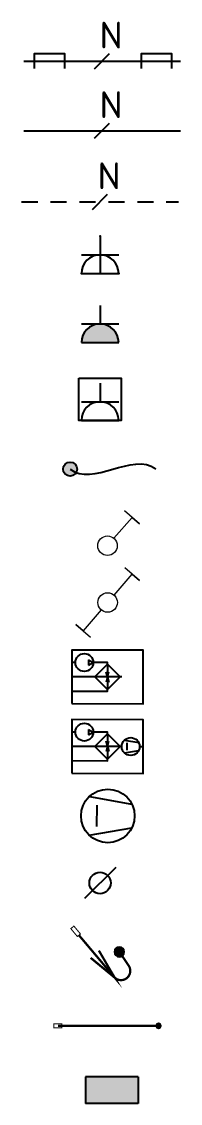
# Model space of a CAD drawing. Header units: millimetres. Extents: x -205 to 4335, y 0 to 4234.
# Drawn here: x -139.6 to -124.5, y 1140 to 1243.2 of the extents above; entities that cross this region are included whole.
import ezdxf

# ---------------------------------------------------------------- set-up
doc = ezdxf.new("R2010")
doc.units = ezdxf.units.MM
doc.set_wipeout_variables(frame=1)
doc.linetypes.add('JIS_02_0.7', pattern=[1.35, 0.75, -0.6])
for name, color, linetype in [('0_UNC_10 Доп. Оборудование', 1, 'Continuous'), ('0_UNC_3 Свет. Выключатели 230', 1, 'Continuous'), ('0_UNC_6 Обогрев. Оборудование', 1, 'Continuous'), ('0_UNC_8 ДСУП. Оборудование', 104, 'Continuous')]:
    doc.layers.add(name, color=color, linetype=linetype)
doc.layers.add('0_UNC_2 Розетки. Оборудование', color=7, linetype='Continuous', true_color=0x991b1e)
doc.styles.add('Unecom', font='GOST2304A_0.ttf', dxfattribs={"height": 2.5})
doc.styles.add('СГЕНЕРИР_СТИЛЬ_1', font='')
doc.styles.get('СГЕНЕРИР_СТИЛЬ_1').set_extended_font_data('Arial Кириллический')

# ---------------------------------------------------------------- blocks, each defined once
blk = doc.blocks.new('кл лоток')
at = {"color": 30, "true_color": 0xf8991e}
for points in [[(23382, 227451), (23382, 227591), (23662, 227591), (23662, 227451)], [(23943, 227450), (24084, 227592)], [(24382, 227451), (24382, 227591), (24662, 227591), (24662, 227451)], [(23282, 227521), (24745, 227521)]]:
    blk.add_lwpolyline(points, dxfattribs=at)
at = {"color": 30, "true_color": 0xf8991e, "insert": (24668, 227763), "char_height": 250, "width": 1354, "attachment_point": 5, "style": 'СГЕНЕРИР_СТИЛЬ_1'}
blk.add_mtext('\\pxql;{\\fISOCPEUR|b0|i0|c204|p34;N}', dxfattribs=at)
blk = doc.blocks.new('кл потолок')
at = {"color": 1}
for points in [[(23282, 226871), (24745, 226871)], [(23943, 226800), (24084, 226942)]]:
    blk.add_lwpolyline(points, dxfattribs=at)
at = {"color": 1, "insert": (24668, 227113), "char_height": 250, "width": 1354, "attachment_point": 5, "style": 'СГЕНЕРИР_СТИЛЬ_1'}
blk.add_mtext('\\pxql;{\\fISOCPEUR|b0|i0|c204|p34;N}', dxfattribs=at)
blk = doc.blocks.new('кл по полу')
at = {"color": 1}
blk.add_lwpolyline([(67045, 226136), (67187, 226278)], dxfattribs=at)
at = {"color": 1, "linetype": 'JIS_02_0.7', "ltscale": 200}
blk.add_lwpolyline([(66385, 226207), (67848, 226207)], dxfattribs=at)
at = {"color": 1, "insert": (67771, 226449), "char_height": 250, "width": 1354, "attachment_point": 5, "style": 'СГЕНЕРИР_СТИЛЬ_1'}
blk.add_mtext('\\pxql;{\\fISOCPEUR|b0|i0|c204|p34;N}', dxfattribs=at)
blk = doc.blocks.new('*U295')
h = blk.add_hatch()
h.set_pattern_fill('ANGLE', color=6)
h.set_pattern_definition([(0, (0, 0), (0, 6.985), [5.08, -1.905]), (90, (0, 0), (-6.985, 4e-16), [5.08, -1.905])])
h.paths.add_polyline_path([(-0.65, -1.25, 1), (0.65, -1.25, 1)])
h = blk.add_hatch(color=0)
h.dxf.hatch_style = 1
h.paths.add_polyline_path([(-0.65, -1.25, 1), (0.65, -1.25, 1)])
at = {"color": 0, "linetype": 'ByBlock'}
blk.add_circle((0, -1.25), 0.653, dxfattribs=at)
at = {"color": 0, "linetype": 'ByBlock', "start_tangent": (7.660218, -6.306333), "end_tangent": (10.001371, -7.711266)}
blk.add_spline([(0, -1.25), (8, -1.23)], degree=3, dxfattribs=at)
at = {"color": 0, "style": 'Unecom'}
for tag, p in [('МОДЕЛЬ', (-8.78, 11.84)), ('АТРИБУТ', (-8.78, 8.89))]:
    blk.add_attdef(tag, p, '', height=2.5, dxfattribs=at)
for tag, p, flags in [('ГРУППА', (6.72, 11.84), 9), ('НАЗНАЧЕНИЕ', (6.72, 8.89), 1), ('МОЩНОСТЬ', (0, 0), 9), ('НАИМЕНОВАНИЕ', (0, 0), 9)]:
    blk.add_attdef(tag, p, '', height=2.5, dxfattribs=dict(at, flags=flags))
blk = doc.blocks.new('*U289')
at = {"color": 0, "linetype": 'ByBlock', "lineweight": -2}
for points in [[(1.74, 0), (-1.74, 0)], [(1.74, -1.74), (-1.74, -1.74)]]:
    blk.add_lwpolyline(points, dxfattribs=at)
at = {"color": 0, "ltscale": 0.4}
for points in [[(0, -1.74), (0, 0)], [(0, -3.47), (0, -1.74)]]:
    blk.add_lwpolyline(points, dxfattribs=at)
at = {"color": 0, "linetype": 'ByBlock', "lineweight": -2}
blk.add_arc((0, 0), 1.74, 180, 0, dxfattribs=at)
for p in [(-1.74, 0), (1.74, 0), (0, -3.47)]:
    blk.add_point(p, dxfattribs=at)
at = {"color": 18, "true_color": 0x000000, "style": 'Unecom', "flags": 1}
for tag, p in [('НАЗНАЧЕНИЕ', (-2.52, 0.68)), ('ГРУППА', (-2.52, -2.27))]:
    blk.add_attdef(tag, p, '', height=2.5, rotation=180, dxfattribs=at)
at = {"layer": 'Defpoints', "style": 'Unecom'}
for tag, p in [('АТРИБУТ', (12.97, 0.68)), ('МОДЕЛЬ', (12.97, -2.27))]:
    blk.add_attdef(tag, p, '', height=2.5, rotation=180, dxfattribs=at)
blk = doc.blocks.new('*U290')
at = {"ltscale": 0.4}
h = blk.add_hatch(color=0, dxfattribs=at)
h.dxf.hatch_style = 1
h.paths.add_polyline_path([(0, -1.74), (0, 0), (-1.74, 0, 0.414214)])
h = blk.add_hatch(color=0, dxfattribs=at)
h.dxf.hatch_style = 1
h.paths.add_polyline_path([(0, -1.74, 0.414214), (1.74, 0), (0, 0)])
at = {"color": 0, "linetype": 'ByBlock', "lineweight": -2}
for points in [[(1.74, 0), (-1.74, 0)], [(1.74, -1.74), (-1.74, -1.74)]]:
    blk.add_lwpolyline(points, dxfattribs=at)
at = {"color": 0, "ltscale": 0.4}
blk.add_lwpolyline([(0, -3.47), (0, -1.74)], dxfattribs=at)
at = {"color": 0, "linetype": 'ByBlock', "lineweight": -2}
blk.add_arc((0, 0), 1.74, 180, 0, dxfattribs=at)
at = {"color": 18, "true_color": 0x000000, "style": 'Unecom', "flags": 1}
for tag, p in [('НАЗНАЧЕНИЕ', (-2.52, 0.68)), ('ГРУППА', (-2.52, -2.27))]:
    blk.add_attdef(tag, p, '', height=2.5, rotation=180, dxfattribs=at)
at = {"layer": 'Defpoints', "style": 'Unecom'}
for tag, p in [('АТРИБУТ', (12.97, 0.68)), ('МОДЕЛЬ', (12.97, -2.27))]:
    blk.add_attdef(tag, p, '', height=2.5, rotation=180, dxfattribs=at)
blk = doc.blocks.new('*U291')
at = {"color": 0, "ltscale": 0.4}
blk.add_lwpolyline([(1.98, -3.95), (-1.98, -3.95), (-1.98, 0), (1.98, 0)], close=True, dxfattribs=at)
at = {"color": 0, "linetype": 'ByBlock', "lineweight": -2}
for points in [[(1.74, 0), (-1.74, 0)], [(1.74, -1.74), (-1.74, -1.74)]]:
    blk.add_lwpolyline(points, dxfattribs=at)
at = {"color": 0, "ltscale": 0.4}
blk.add_lwpolyline([(0, -3.47), (0, -1.74)], dxfattribs=at)
at = {"color": 0, "linetype": 'ByBlock', "lineweight": -2}
blk.add_arc((0, 0), 1.74, 180, 0, dxfattribs=at)
at = {"color": 18, "true_color": 0x000000, "style": 'Unecom', "flags": 1}
for tag, p in [('НАЗНАЧЕНИЕ', (-2.52, 0.68)), ('ГРУППА', (-2.52, -2.27))]:
    blk.add_attdef(tag, p, '', height=2.5, rotation=180, dxfattribs=at)
at = {"layer": 'Defpoints', "style": 'Unecom'}
for tag, p in [('АТРИБУТ', (12.97, 0.68)), ('МОДЕЛЬ', (12.97, -2.27))]:
    blk.add_attdef(tag, p, '', height=2.5, rotation=180, dxfattribs=at)
blk = doc.blocks.new('*U296')
at = {"color": 0}
blk.add_wipeout([(-0.867, 0.857), (-0.864, 0.935), (-0.849, 1.041), (-0.806, 1.186), (-0.751, 1.301), (-0.648, 1.44), (-0.501, 1.575), (-0.34, 1.661), (-0.16, 1.719), (0.007, 1.733), (0.198, 1.711), (0.389, 1.64), (0.524, 1.558), (0.642, 1.449), (0.758, 1.3), (0.813, 1.168), (0.85, 1.021), (0.863, 0.87), (0.856, 0.748), (0.834, 0.63), (0.785, 0.505), (0.707, 0.365), (0.629, 0.271), (0.522, 0.175), (0.379, 0.087), (0.199, 0.027), (0, 0), (-0.126, 0.012), (-0.303, 0.055), (-0.47, 0.138), (-0.589, 0.231), (-0.721, 0.391), (-0.796, 0.536), (-0.855, 0.723)], dxfattribs=at)
blk.add_wipeout([(-0.867, 0.867), (-0.862, 0.958), (-0.842, 1.074), (-0.806, 1.186), (-0.751, 1.301), (-0.687, 1.396), (-0.608, 1.485), (-0.501, 1.575), (-0.409, 1.632), (-0.271, 1.691), (-0.16, 1.719), (-0.037, 1.733), (0.05, 1.733), (0.198, 1.711), (0.339, 1.665), (0.438, 1.615), (0.555, 1.533), (0.642, 1.449), (0.727, 1.34), (0.789, 1.228), (0.838, 1.09), (0.863, 0.952), (0.863, 0.788), (0.834, 0.63), (0.775, 0.477), (0.707, 0.365), (0.629, 0.271), (0.522, 0.175), (0.411, 0.104), (0.281, 0.047), (0.117, 0.008), (-0.059, 0.002), (-0.194, 0.022), (-0.346, 0.072), (-0.47, 0.138), (-0.589, 0.231), (-0.679, 0.328), (-0.763, 0.455), (-0.83, 0.617), (-0.86, 0.757)], dxfattribs=at)
at = {"color": 0, "lineweight": 13}
blk.add_lwpolyline([(0, 1.734), (0, 4.179), (0.867, 4.179), (-0.867, 4.179)], dxfattribs=at)
blk.add_circle((0, 0.867), 0.867, dxfattribs=at)
blk.add_circle((0, 0.867), 0.867, dxfattribs=at)
blk.add_circle((0, 0.867), 0.867, dxfattribs=at)
blk.add_circle((0, 0.867), 0.867, dxfattribs=at)
blk.add_circle((0, 0.867), 0.867, dxfattribs=at)
blk.add_circle((0, 0.867), 0.867, dxfattribs=at)
at = {"color": 0, "style": 'Unecom', "flags": 9}
for tag in ['ГРУППА', 'НАИМЕНОВАНИЕ']:
    blk.add_attdef(tag, (0, 0), '', height=2.5, dxfattribs=at)
blk = doc.blocks.new('*U297')
at = {"color": 0, "lineweight": 13}
for points in [[(0, 1.734), (0, 4.179), (0.867, 4.179), (-0.867, 4.179)], [(0, 0), (0, -2.445), (-0.867, -2.445), (0.867, -2.445)]]:
    blk.add_lwpolyline(points, dxfattribs=at)
blk.add_circle((0, 0.867), 0.867, dxfattribs=at)
blk.add_circle((0, 0.867), 0.867, dxfattribs=at)
blk.add_circle((0, 0.867), 0.867, dxfattribs=at)
blk.add_circle((0, 0.867), 0.867, dxfattribs=at)
blk.add_circle((0, 0.867), 0.867, dxfattribs=at)
at = {"color": 0, "style": 'Unecom', "flags": 9}
for tag in ['ГРУППА', 'НАИМЕНОВАНИЕ']:
    blk.add_attdef(tag, (0, 0), '', height=2.5, dxfattribs=at)
blk = doc.blocks.new('*U304')
at = {"color": 0}
for p, q in [((-3.03, 1.33), (-3.36, 1.33)), ((-1.79, 1.58), (-1.36, 1.33)), ((-1.79, 1.58), (-1.79, 1.08)), ((-1.79, 1.08), (-1.36, 1.33)), ((-0.03, 1.17), (-0.03, -1.19)), ((-0.03, -0.01), (-0.16, 0.47)), ((-0.03, -0.01), (-0.16, 0.47)), ((-0.03, -0.01), (0.1, 0.47)), ((-0.03, -0.01), (0.1, 0.47)), ((1.3, -0.01), (-3.36, 0)), ((-0.03, -0.01), (-0.16, -0.49)), ((-0.03, -0.01), (-0.16, -0.49)), ((-0.03, -0.01), (0.1, -0.49)), ((-0.03, -0.01), (0.1, -0.49))]:
    blk.add_line(p, q, dxfattribs=at)
for points in [[(-3.37, -2.5), (3.3, -2.52), (3.31, 2.48), (-3.36, 2.5)], [(-0.03, -1.19), (1.15, -0.01), (-0.03, 1.17), (-1.21, -0.01)]]:
    blk.add_lwpolyline(points, close=True, dxfattribs=at)
for points in [[(-0.03, 1.17), (-0.03, 1.32), (-1.36, 1.33)], [(-3.37, -1.33), (-0.03, -1.34), (-0.03, -1.19)]]:
    blk.add_lwpolyline(points, dxfattribs=at)
blk.add_circle((-2.19, 1.33), 0.833, dxfattribs=at)
at = {"color": 18, "true_color": 0x000000, "style": 'Unecom'}
blk.add_attdef('KV.', (-1.32, 6.58), '', height=2.5, dxfattribs=at)
blk = doc.blocks.new('*U303')
at = {"color": 18, "true_color": 0x000000, "style": 'Unecom'}
blk.add_attdef('K.', (-0.73, 5.12), '', height=2.5, dxfattribs=at)
at = {"color": 0}
blk.add_wipeout([(-3.37, -2.5), (-3.36, 2.5), (3.31, 2.48), (3.3, -2.52)], dxfattribs=at)
for p, q in [((-3.03, 1.33), (-3.36, 1.33)), ((-1.79, 1.58), (-1.36, 1.33)), ((-1.79, 1.58), (-1.79, 1.08)), ((-1.79, 1.08), (-1.36, 1.33)), ((-0.03, 1.17), (-0.03, -1.19)), ((-0.03, -0.01), (-0.16, 0.47)), ((-0.03, -0.01), (-0.16, 0.47)), ((-0.03, -0.01), (0.1, 0.47)), ((-0.03, -0.01), (0.1, 0.47)), ((1.56, 0.59), (2.89, 0.35)), ((1.8, -0.35), (1.81, 0.32)), ((1.3, -0.01), (-3.36, 0)), ((-0.03, -0.01), (-0.16, -0.49)), ((-0.03, -0.01), (-0.16, -0.49)), ((-0.03, -0.01), (0.1, -0.49)), ((-0.03, -0.01), (0.1, -0.49)), ((1.56, -0.62), (2.88, -0.39)), ((2.97, -0.02), (3.3, -0.02))]:
    blk.add_line(p, q, dxfattribs=at)
for points in [[(-3.37, -2.5), (3.3, -2.52), (3.31, 2.48), (-3.36, 2.5)], [(-0.03, -1.19), (1.15, -0.01), (-0.03, 1.17), (-1.21, -0.01)]]:
    blk.add_lwpolyline(points, close=True, dxfattribs=at)
for points in [[(-0.03, 1.17), (-0.03, 1.32), (-1.36, 1.33)], [(-3.37, -1.33), (-0.03, -1.34), (-0.03, -1.19)]]:
    blk.add_lwpolyline(points, dxfattribs=at)
for centre in [(-2.19, 1.33), (2.14, -0.02)]:
    blk.add_circle(centre, 0.833, dxfattribs=at)
blk = doc.blocks.new('*U301')
at = {"color": 18, "true_color": 0x000000, "style": 'Unecom'}
blk.add_attdef('V.', (-0.77, 5.77), '', height=2.5, dxfattribs=at)
at = {"color": 0}
blk.add_wipeout([(0.02, 2.5), (0.57, 2.44), (1.01, 2.29), (1.41, 2.07), (1.82, 1.72), (2.05, 1.43), (2.19, 1.21), (2.33, 0.92), (2.45, 0.52), (2.5, 0.17), (2.5, -0.15), (2.47, -0.4), (2.4, -0.72), (2.28, -1.03), (2.16, -1.26), (1.96, -1.55), (1.73, -1.81), (1.46, -2.03), (1.21, -2.19), (0.82, -2.36), (0.58, -2.43), (0.28, -2.49), (-0.02, -2.5), (-0.24, -2.49), (-0.51, -2.45), (-0.85, -2.36), (-1.16, -2.22), (-1.37, -2.1), (-1.56, -1.95), (-1.77, -1.77), (-1.92, -1.6), (-2.08, -1.39), (-2.21, -1.17), (-2.31, -0.97), (-2.37, -0.79), (-2.42, -0.62), (-2.48, -0.31), (-2.5, 0.02), (-2.48, 0.31), (-2.41, 0.69), (-2.31, 0.95), (-2.26, 1.08), (-2.15, 1.28), (-2.03, 1.47), (-1.94, 1.58), (-1.84, 1.7), (-1.64, 1.89), (-1.46, 2.03), (-1.28, 2.15), (-1.04, 2.28), (-0.86, 2.35), (-0.66, 2.41), (-0.49, 2.45), (-0.24, 2.49)], dxfattribs=at)
for p, q in [((-1.72, 1.82), (2.25, 1.09)), ((-1.01, -0.99), (-0.99, 1.01)), ((-1.75, -1.79), (2.24, -1.12))]:
    blk.add_line(p, q, dxfattribs=at)
blk.add_circle((0, 0), 2.5, dxfattribs=at)
blk = doc.blocks.new('*U302')
at = {"ltscale": 100}
blk.add_line((-0.729, 0.729), (0.729, -0.729), dxfattribs=at)
blk.add_circle((0, 0), 0.5, dxfattribs=at)
blk = doc.blocks.new('A$Ce35f26d7')
h = blk.add_hatch(color=7)
h.set_gradient(color1=(255, 255, 255), one_color=1, tint=1, name='HEMISPHERICAL')
h.paths.add_polyline_path([(-210.2, 209.8), (209.8, 209.8), (-0.2, -0.2)])
at = {"ltscale": 100}
h = blk.add_hatch(color=3, dxfattribs=at)
h.paths.add_polyline_path([(-210.2, 209.8), (-210.2, -0.2), (-0.2, -0.2)])
h.paths.add_polyline_path([(209.8, -0.2), (209.8, 209.8), (-0.2, -0.2)])
at = {"color": 3, "ltscale": 100}
for p, q in [((209.8, 209.8), (-210.2, 209.8)), ((-210, -0.2), (-210.2, 209.8)), ((209.8, -0.2), (209.8, 209.8)), ((210, 0.2), (-210, -0.2))]:
    blk.add_line(p, q, dxfattribs=at)
blk = doc.blocks.new('456456')
h = blk.add_hatch(color=6)
h.dxf.hatch_style = 1
h.set_gradient(color1=(255, 0, 255), color2=(235, 0, 235), one_color=1, tint=0.46)
edge = h.paths.add_edge_path()
edge.add_arc((-62872, -57076), 21.5, 0, 360)
at = {"color": 6, "ltscale": 10}
blk.add_circle((-62872, -57076), 21.5, dxfattribs=at)
blk = doc.blocks.new('1nit')
h = blk.add_hatch(color=256)
h.dxf.hatch_style = 1
h.set_gradient(color1=(255, 0, 255), color2=(235, 0, 235), one_color=1, tint=0.46)
edge = h.paths.add_edge_path()
edge.add_arc((206291, 102977), 72.6, -73.2651, 286.7349)
at = {"color": 5, "const_width": 15.4}
blk.add_lwpolyline([(206871, 103244), (206917, 103206), (207015, 103323), (206969, 103361)], close=True, dxfattribs=at)
at = {"color": 1, "ltscale": 10, "const_width": 33.8}
for points in [[(206894, 103225), (206362, 102594), (206597, 102996), (206362, 102594), (206719, 102888)], [(206153, 102771), (206291, 102977)]]:
    blk.add_lwpolyline(points, dxfattribs=at)
blk.add_lwpolyline([(206362, 102594, -0.893774), (206153, 102771)], format="xyb", dxfattribs=at)
at = {"color": 6, "ltscale": 10}
blk.add_circle((206291, 102977), 72.6, dxfattribs=at)

msp = doc.modelspace()

# ---------------------------------------------------------------- linework, layer by layer
at = {"layer": '0_UNC_6 Обогрев. Оборудование', "color": 5, "const_width": 0.1}
msp.add_lwpolyline([(-135.76, 1147.59), (-135.76, 1147.21), (-136.52, 1147.21), (-136.52, 1147.59)], close=True, dxfattribs=at)
at = {"layer": '0_UNC_6 Обогрев. Оборудование', "color": 1, "const_width": 0.2}
msp.add_lwpolyline([(-136.14, 1147.4), (-126.54, 1147.4)], dxfattribs=at)

# ---------------------------------------------------------------- block references
at = {"xscale": 0.01022126537219668, "yscale": 0.01022126537219668, "zscale": 0.01022126537219668}
for name in ['кл лоток', 'кл потолок']:
    msp.add_blockref(name, (-377.38, -1086.08), dxfattribs=at)
at = {"linetype": 'JIS_02_0.7', "xscale": 0.01022126537219668, "yscale": 0.01022126537219668, "zscale": 0.01022126537219668}
msp.add_blockref('кл по полу', (-818.14, -1086.08), dxfattribs=at)
at = {"layer": '0_UNC_10 Доп. Оборудование', "color": 114, "true_color": 0x139b48, "xscale": 1.022126537219668, "yscale": 1.022126537219668, "zscale": 1.022126537219668}
for name, p in [('*U304', (-131.38, 1180.71)), ('*U303', (-131.38, 1174.07))]:
    msp.add_blockref(name, p, dxfattribs=at)
at = {"layer": '0_UNC_10 Доп. Оборудование', "color": 4, "xscale": 1.022126537219668, "yscale": 1.022126537219668, "zscale": 1.022126537219668}
msp.add_blockref('*U301', (-131.38, 1167.43), dxfattribs=at)
at = {"layer": '0_UNC_2 Розетки. Оборудование', "ltscale": 200, "xscale": 1.022126537219668, "yscale": 1.022126537219668, "zscale": 1.022126537219668, "rotation": 180}
for name, p in [('*U289', (-132.12, 1219.2)), ('*U290', (-132.12, 1212.61)), ('*U291', (-132.12, 1205.18))]:
    msp.add_blockref(name, p, dxfattribs=at)
at = {"layer": '0_UNC_2 Розетки. Оборудование', "linetype": 'ByBlock', "xscale": 1.022126537219668, "yscale": 1.022126537219668, "zscale": 1.022126537219668}
msp.add_blockref('*U295', (-134.98, 1201.81), dxfattribs=at)
at = {"layer": '0_UNC_3 Свет. Выключатели 230', "color": 244, "true_color": 0x991b1e, "xscale": 1.079690140658838, "yscale": 1.079690140658838, "zscale": 1.079690140658838, "rotation": 319.1874184776055}
for name, p in [('*U296', (-132.02, 1192.51)), ('*U297', (-132.01, 1187.09))]:
    msp.add_blockref(name, p, dxfattribs=at)
at = {"layer": '0_UNC_6 Обогрев. Оборудование', "color": 3, "xscale": -0.006409635717589157, "yscale": 0.006409635717589157, "zscale": 0.006409635717589157}
msp.add_blockref('1nit', (1191.98, 494.41), dxfattribs=at)
at = {"layer": '0_UNC_6 Обогрев. Оборудование', "xscale": -0.01001505580873305, "yscale": 0.01001505580873305, "zscale": 0.01001505580873305, "rotation": 180}
msp.add_blockref('456456', (503.13, 575.78), dxfattribs=at)
at = {"layer": '0_UNC_6 Обогрев. Оборудование', "lineweight": 50, "xscale": -0.01201806697048293, "yscale": 0.01201806697048293, "zscale": 0.01201806697048293, "rotation": 180.0427484413313}
msp.add_blockref('A$Ce35f26d7', (-131, 1142.52), dxfattribs=at)
at = {"layer": '0_UNC_8 ДСУП. Оборудование', "linetype": 'ByBlock', "lineweight": -3, "xscale": 2.044253074439335, "yscale": 2.044253074439335, "zscale": 2.044253074439335, "rotation": 270}
msp.add_blockref('*U302', (-132.12, 1161.03), dxfattribs=at)

doc.saveas('drawing.dxf')
